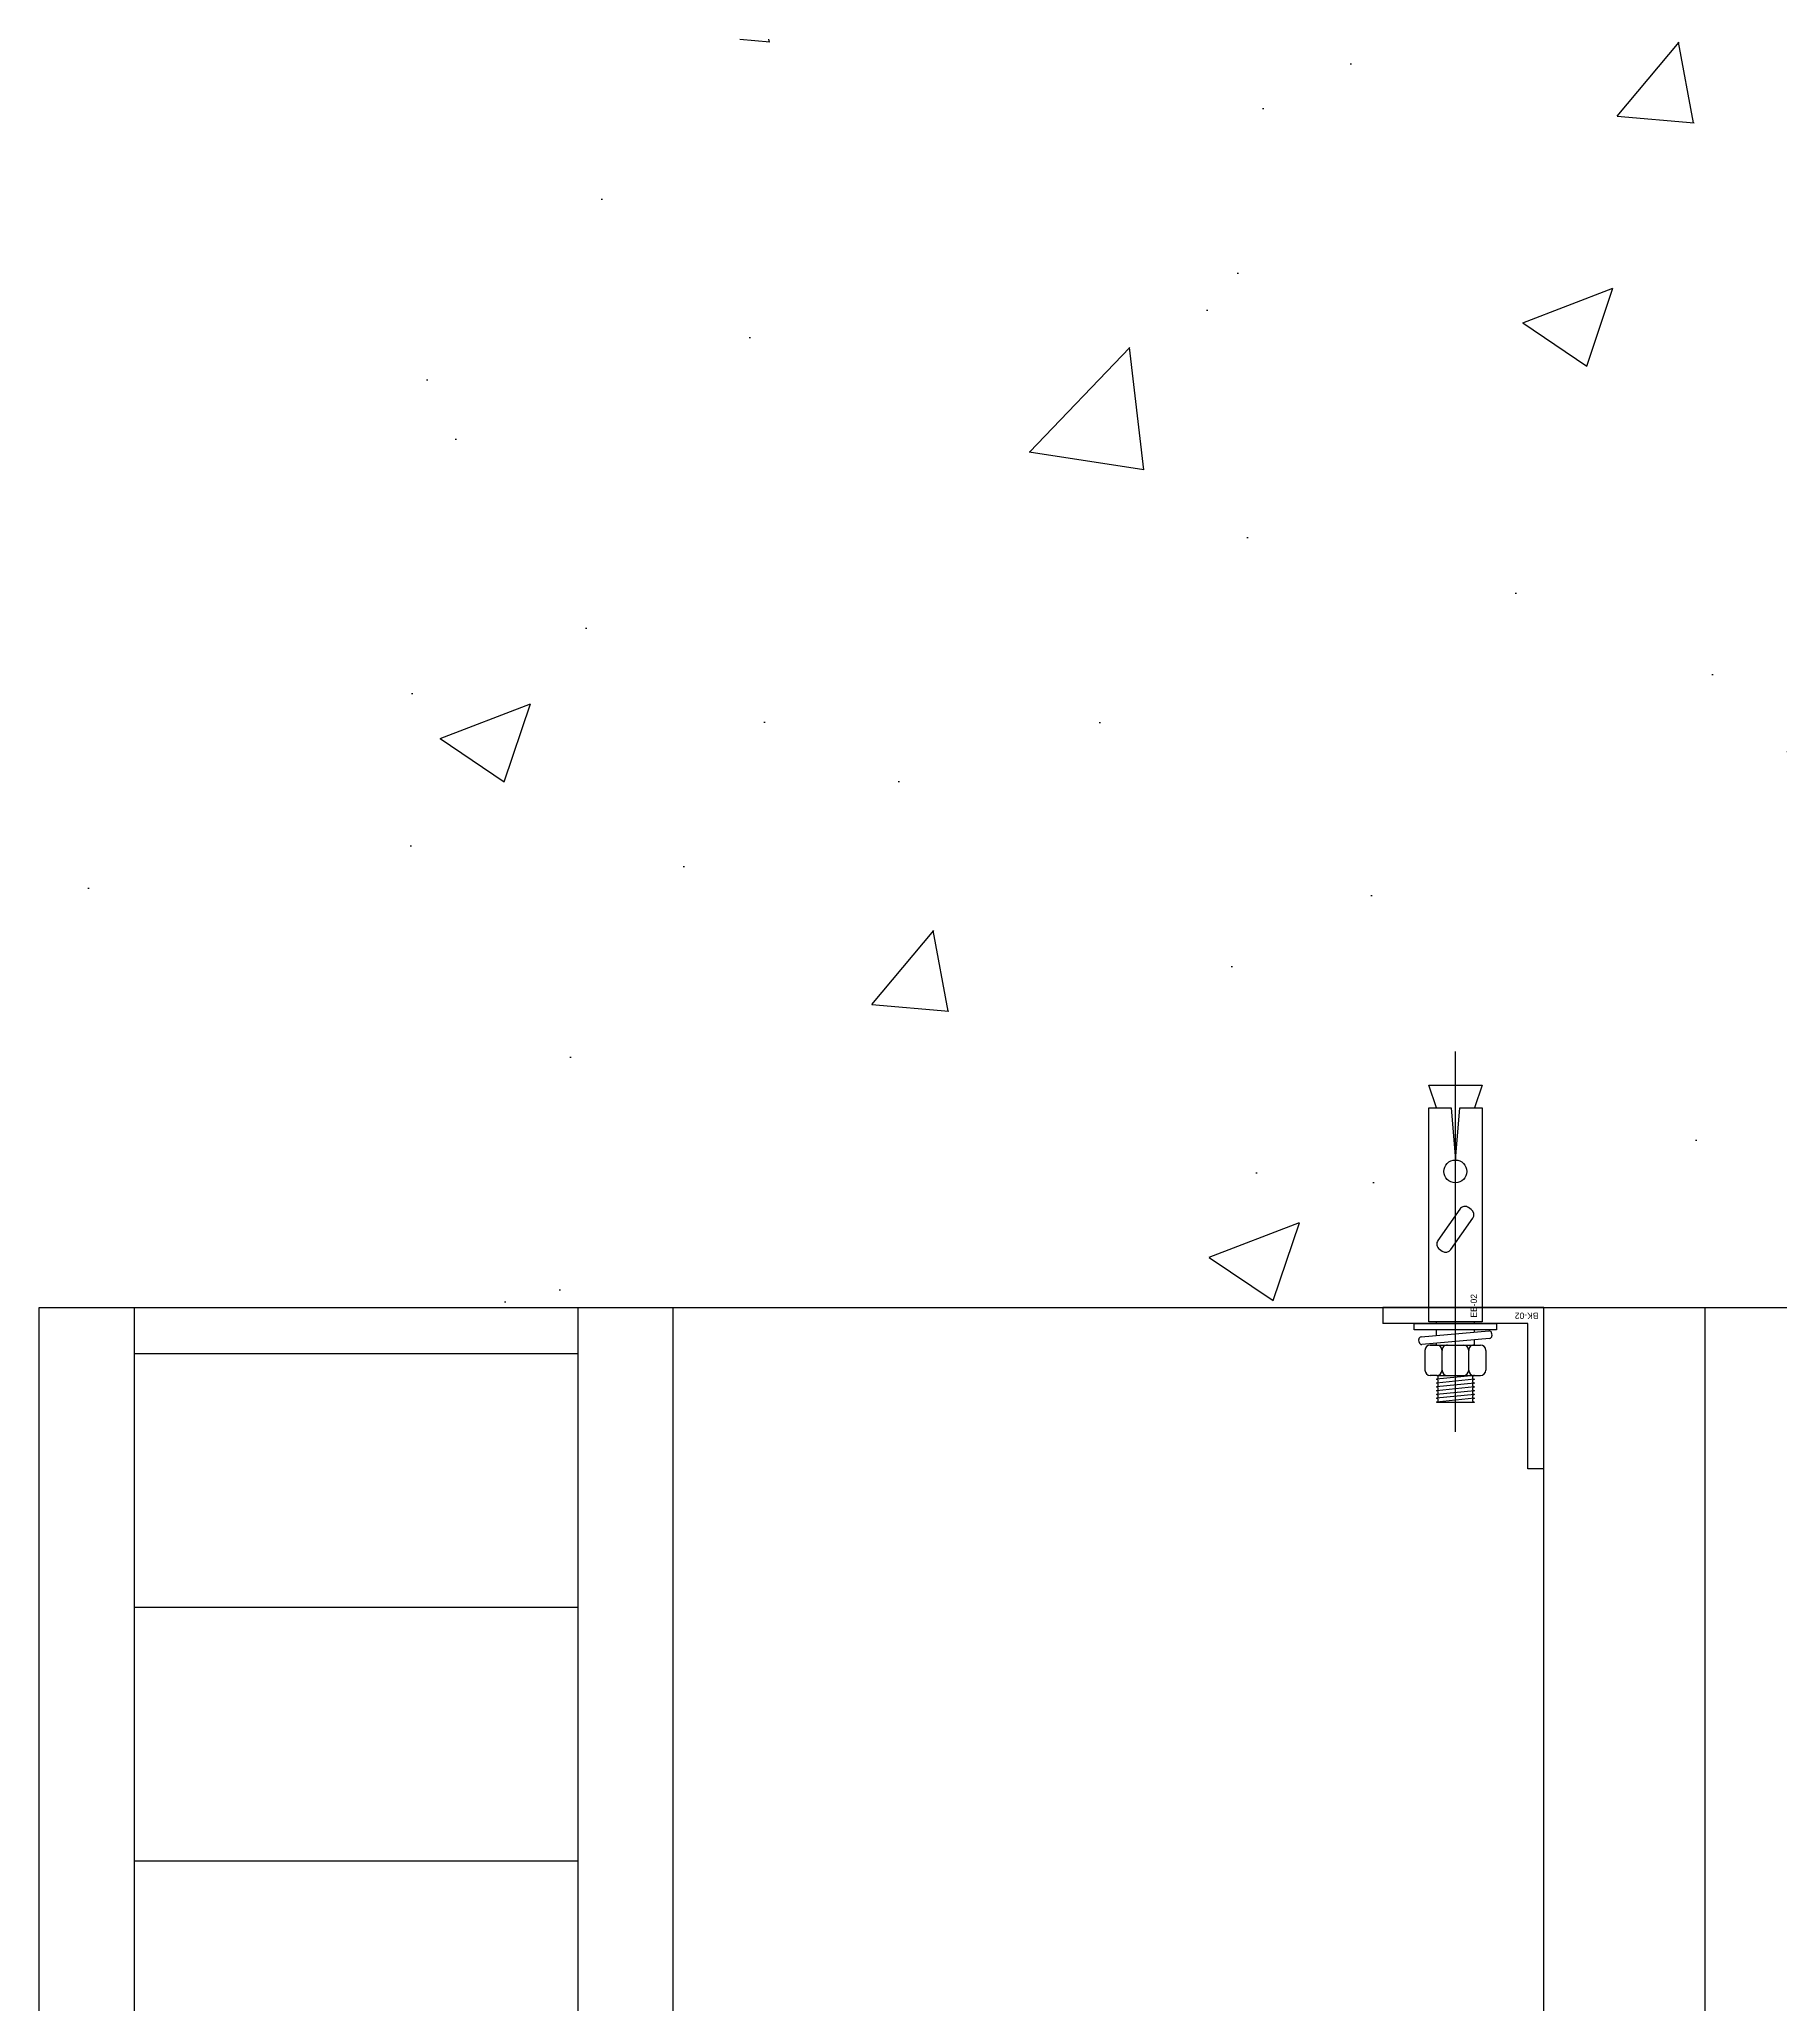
# Model space of a CAD drawing. Header units: millimetres. Extents: x 28487 to 58856, y 2691 to 22893.
# Drawn here: x 33518.3 to 33793, y 3214.3 to 3524.3 of the extents above; entities that cross this region are included whole.
import ezdxf

# ---------------------------------------------------------------- set-up
doc = ezdxf.new("R2010")
doc.units = ezdxf.units.MM
doc.linetypes.add('CENTER', pattern=[2, 1.25, -0.25, 0.25, -0.25])
for name, color, linetype in [('0-LOCK', 251, 'Continuous'), ('000 - L I N E 0.1', 1, 'Continuous'), ('CEILING', 1, 'Continuous'), ('LINE', 7, 'Continuous')]:
    doc.layers.add(name, color=color, linetype=linetype)
doc.layers.add('000 - H I D D E N', color=7, linetype='Continuous', plot=False)
doc.styles.add('Cetury Gothic', font='GOTHIC.TTF')

# ---------------------------------------------------------------- blocks, each defined once
blk = doc.blocks.new('A$C60FC100F')
at = {"layer": '000 - L I N E 0.1', "color": 7}
for p, q in [((0.02968, -0.01702), (0.03218, -0.01702)), ((0.05508, -0.04242), (0.05508, -0.03992))]:
    blk.add_line(p, q, dxfattribs=at)
for points in [[(0.02968, -0.01702), (0.02968, -0.04242), (0.05508, -0.04242)], [(0.03218, -0.01702), (0.03218, -0.03992), (0.05508, -0.03992)]]:
    blk.add_lwpolyline(points, dxfattribs=at)
at = {"layer": '000 - H I D D E N', "color": 2, "insert": (0.03239, -0.04063), "char_height": 0.001, "width": 0.0596844, "attachment_point": 2, "style": 'Cetury Gothic'}
blk.add_mtext('{\\C150;BK-02}', dxfattribs=at)
blk = doc.blocks.new('A$C19730986')
at = {"layer": '000 - L I N E 0.1', "color": 9}
for p, q in [((-0.02996, -0.03366), (-0.03308, -0.03366)), ((-0.0281, -0.04385), (-0.02904, -0.03317)), ((-0.02867, -0.03274), (-0.02827, -0.0327)), ((-0.02784, -0.03307), (-0.02691, -0.04375)), ((-0.02672, -0.03196), (-0.02572, -0.03196)), ((-0.02672, -0.04496), (-0.02672, -0.03196)), ((-0.02572, -0.03196), (-0.02572, -0.04496)), ((-0.03812, -0.03546), (-0.03812, -0.04146)), ((-0.03752, -0.04146), (-0.03812, -0.03546)), ((-0.03692, -0.04146), (-0.03752, -0.03546)), ((-0.03632, -0.04146), (-0.03692, -0.03546)), ((-0.03572, -0.04146), (-0.03632, -0.03546)), ((-0.03512, -0.04146), (-0.03572, -0.03546)), ((-0.03452, -0.04146), (-0.03512, -0.03546)), ((-0.03392, -0.04146), (-0.03452, -0.03546)), ((-0.03392, -0.03552), (-0.03392, -0.0345)), ((-0.03392, -0.03552), (-0.03392, -0.0372)), ((-0.03308, -0.03636), (-0.02996, -0.03636)), ((-0.02912, -0.0345), (-0.02912, -0.04242)), ((-0.02912, -0.03552), (-0.02912, -0.0345)), ((-0.02912, -0.03546), (-0.02884, -0.03546)), ((-0.02912, -0.03552), (-0.02912, -0.0372)), ((-0.02763, -0.03546), (-0.02672, -0.03546)), ((-0.02572, -0.03546), (-0.02548, -0.03546)), ((-0.02548, -0.04266), (-0.02548, -0.03426)), ((-0.02548, -0.03426), (0.00828, -0.03426)), ((-0.01401, -0.03596), (-0.0143, -0.03637)), ((-0.00771, -0.03916), (-0.01262, -0.03571)), ((0.00828, -0.03546), (0.01188, -0.03426)), ((0.00828, -0.03426), (0.00828, -0.03777)), ((0.01188, -0.03426), (0.01188, -0.04266)), ((-0.03392, -0.0372), (-0.03392, -0.03972)), ((-0.03392, -0.03972), (-0.03392, -0.0414)), ((-0.02912, -0.0372), (-0.02912, -0.03972)), ((-0.02912, -0.03972), (-0.02912, -0.0414)), ((-0.01406, -0.03776), (-0.00914, -0.0412)), ((0.00828, -0.03777), (0.00005, -0.03846)), ((0.00005, -0.03846), (0.00828, -0.03915)), ((0.00828, -0.03915), (0.00828, -0.04266)), ((-0.03392, -0.0414), (-0.03392, -0.04242)), ((-0.03308, -0.04056), (-0.02996, -0.04056)), ((-0.02996, -0.04326), (-0.03308, -0.04326)), ((-0.02912, -0.0414), (-0.02912, -0.04242)), ((-0.02912, -0.04146), (-0.02831, -0.04146)), ((-0.02711, -0.04146), (-0.02672, -0.04146)), ((-0.02572, -0.04146), (-0.02548, -0.04146)), ((0.00828, -0.04266), (-0.02548, -0.04266)), ((-0.00775, -0.04096), (-0.00746, -0.04055)), ((0.01188, -0.04266), (0.00828, -0.04146)), ((-0.02727, -0.04418), (-0.02767, -0.04422)), ((-0.02572, -0.04496), (-0.02672, -0.04496))]:
    blk.add_line(p, q, dxfattribs=at)
at = {"layer": '000 - L I N E 0.1', "color": 9, "linetype": 'CENTER'}
blk.add_line((-0.04281, -0.03846), (0.01714, -0.03846), dxfattribs=at)
at = {"layer": '000 - L I N E 0.1', "color": 9}
blk.add_circle((-0.00175, -0.03846), 0.0018, dxfattribs=at)
for centre, radius, start, end in [((-0.03308, -0.0345), 0.00084, 90, 180), ((-0.02996, -0.0345), 0.00084, 0, 90), ((-0.02864, -0.03314), 0.0004, 95, 185), ((-0.02824, -0.0331), 0.0004, 5, 95), ((-0.03782, -0.03546), 0.0003, 180, 0), ((-0.03722, -0.03546), 0.0003, 180, 0), ((-0.03662, -0.03546), 0.0003, 180, 0), ((-0.03602, -0.03546), 0.0003, 180, 0), ((-0.03542, -0.03546), 0.0003, 180, 0), ((-0.03482, -0.03546), 0.0003, 180, 0), ((-0.03422, -0.03546), 0.0003, 180, 0), ((-0.03308, -0.03552), 0.00084, 180, 270), ((-0.03308, -0.0372), 0.00084, 90, 180), ((-0.02996, -0.03552), 0.00084, 270, 0), ((-0.02996, -0.0372), 0.00084, 360, 90), ((-0.01348, -0.03694), 0.001, 145, 235), ((-0.01319, -0.03653), 0.001, 55, 145), ((-0.03308, -0.03972), 0.00084, 180, 270), ((-0.02996, -0.03972), 0.00084, 270, 0), ((-0.00828, -0.03998), 0.001, 325, 55), ((-0.03782, -0.04146), 0.0003, 0, 180), ((-0.03722, -0.04146), 0.0003, 0, 180), ((-0.03662, -0.04146), 0.0003, 0, 180), ((-0.03602, -0.04146), 0.0003, 0, 180), ((-0.03542, -0.04146), 0.0003, 0, 180), ((-0.03482, -0.04146), 0.0003, 0, 180), ((-0.03422, -0.04146), 0.0003, 0, 180), ((-0.03308, -0.0414), 0.00084, 90, 180), ((-0.03308, -0.04242), 0.00084, 180, 270), ((-0.02996, -0.0414), 0.00084, 360, 90), ((-0.02996, -0.04242), 0.00084, 270, 360), ((-0.00857, -0.04039), 0.001, 235, 325), ((-0.0277, -0.04382), 0.0004, 185, 275), ((-0.0273, -0.04378), 0.0004, 275, 5)]:
    blk.add_arc(centre, radius, start, end, dxfattribs=at)
at = {"layer": '000 - H I D D E N', "color": 2, "insert": (-0.02294, -0.04087), "char_height": 0.001, "width": 0.0596844, "attachment_point": 2, "style": 'Cetury Gothic'}
blk.add_mtext('{\\C150;EB-02}', dxfattribs=at)

msp = doc.modelspace()

# ---------------------------------------------------------------- hatches: boundary and pattern name
at = {"layer": '0-LOCK'}
h = msp.add_hatch(dxfattribs=at)
h.set_pattern_fill('AR-CONC', color=250, scale=0.8)
h.paths.add_polyline_path([(33518.34, 3524.26), (34067.66, 3524.26), (34067.66, 3324.26), (33518.34, 3324.26)])

# ---------------------------------------------------------------- linework, layer by layer
at = {"color": 251}
for p, q in [((33533.34, 3317.02), (33603.34, 3317.02)), ((33533.34, 3277.02), (33603.34, 3277.02)), ((33533.34, 3237.02), (33603.34, 3237.02))]:
    msp.add_line(p, q, dxfattribs=at)
at = {"layer": '0-LOCK', "color": 5}
msp.add_line((33518.34, 3324.26), (34067.66, 3324.26), dxfattribs=at)
at = {"layer": 'CEILING', "color": 251}
msp.add_lwpolyline([(33755.64, 3066.62), (33755.64, 3324.26), (33781.04, 3324.26), (33781.04, 3066.62)], close=True, dxfattribs=at)
at = {"layer": 'LINE', "color": 2}
for p, q in [((33518.34, 2917.02), (33518.34, 3324.26)), ((33618.34, 2917.02), (33618.34, 3324.26))]:
    msp.add_line(p, q, dxfattribs=at)
at = {"layer": 'LINE', "color": 1}
for p, q in [((33533.34, 2917.02), (33533.34, 3324.26)), ((33603.34, 2917.02), (33603.34, 3324.26))]:
    msp.add_line(p, q, dxfattribs=at)

# ---------------------------------------------------------------- block references
at = {"layer": '000 - L I N E 0.1', "color": 2, "xscale": 1000, "yscale": 1000, "zscale": 1000, "rotation": 90}
msp.add_blockref('A$C19730986', (33703.23, 3347.48), dxfattribs=at)
at = {"layer": '000 - L I N E 0.1', "color": 0, "xscale": 1000, "yscale": 1000, "zscale": 1000, "rotation": 180}
msp.add_blockref('A$C60FC100F', (33785.32, 3281.84), dxfattribs=at)

doc.saveas('drawing.dxf')
